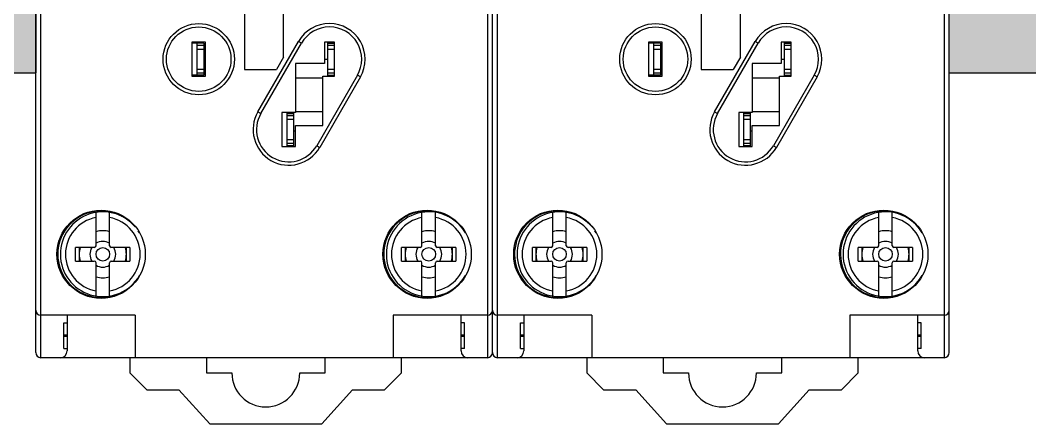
# Model space of a CAD drawing. Header units: millimetres. Extents: x 0 to 53000, y -591 to 24400.
# Drawn here: x 15155.6 to 15215, y 2640.2 to 2663.9 of the extents above; entities that cross this region are included whole.
import ezdxf
from ezdxf.enums import TextEntityAlignment as Align

# ---------------------------------------------------------------- set-up
doc = ezdxf.new("R2010")
doc.units = ezdxf.units.MM
doc.layers.add('Основная', color=7, linetype='Continuous', lineweight=30)
doc.layers.add('Трубка', color=5, linetype='Continuous', lineweight=40)
doc.styles.add('текст', font='isocpeui.ttf')

# ---------------------------------------------------------------- blocks, each defined once
blk = doc.blocks.new('Стопор на DIN')
at = {"layer": 'Основная', "true_color": 0x939598}
h = blk.add_hatch(color=252, dxfattribs=at)
h.dxf.hatch_style = 1
h.paths.add_polyline_path([(0, 21), (-9.5, 21), (-9.5, -21), (0, -21)])
at = {"layer": 'Основная'}
for p, q in [((-9.5, -21), (-9.5, 21)), ((-9.5, 21), (0, 21)), ((0, 21), (0, -21)), ((-4.75, 18.971), (-4.75, 12.868)), ((-4.75, 15.92), (-7.802, 15.92)), ((-7.802, 15.92), (-1.698, 15.92)), ((-4.75, 10.708), (-4.75, 4.605)), ((-7.802, 7.657), (-1.698, 7.657)), ((-9.5, -21), (0, -21))]:
    blk.add_line(p, q, dxfattribs=at)
for centre in [(-4.75, 15.92), (-4.75, 7.657)]:
    blk.add_circle(centre, 3.052, dxfattribs=at)
blk = doc.blocks.new('MCADID0001910_2D-top')
at = {"layer": 'Основная', "color": 7, "linetype": 'Continuous'}
for p, q in [((0.3, -37.8), (0.3, -1.65)), ((26.6, -1.65), (26.6, -37.8)), ((26.9, -37.5), (26.9, -1.65)), ((0, -37.5), (0, -1.95)), ((12.3, -15.951), (12.3, -20.8)), ((14.6, -20.077), (14.6, -15.951)), ((10, -19.2), (9.2, -19.2)), ((9.2, -19.2), (9.2, -21.2)), ((9.9, -19.25), (9.2, -19.25)), ((9.5, -21.15), (9.5, -19.25)), ((9.9, -19.4), (9.5, -19.4)), ((9.5, -19.6), (9.9, -19.6)), ((9.9, -19.25), (9.9, -21.15)), ((10, -21.2), (10, -19.2)), ((13.085, -23.3), (15.481, -19.15)), ((13.259, -23.4), (15.655, -19.25)), ((15.655, -19.25), (15.481, -19.15)), ((17.6, -19.2), (17, -19.2)), ((17, -19.2), (17, -20.45)), ((17.2, -21.2), (17.2, -19.2)), ((17.2, -19.25), (17.6, -19.25)), ((17.6, -19.4), (17.2, -19.4)), ((17.2, -19.6), (17.6, -19.6)), ((17.6, -21.2), (17.6, -19.2)), ((14.6, -20.077), (14.182, -20.8)), ((17, -20.2), (17.2, -20.2)), ((9.9, -20.8), (9.5, -20.8)), ((12.3, -20.8), (14.182, -20.8)), ((17, -20.45), (15.304, -20.45)), ((15.304, -20.45), (15.304, -23.35)), ((17.6, -20.8), (17.2, -20.8)), ((9.9, -21.15), (9.2, -21.15)), ((9.2, -21.2), (10, -21.2)), ((9.5, -21), (9.9, -21)), ((15.304, -21.3), (16.9, -21.3)), ((18.945, -21.15), (16.549, -25.3)), ((19.119, -21.25), (16.723, -25.4)), ((16.9, -21.2), (17.6, -21.2)), ((16.9, -24.1), (16.9, -21.2)), ((17.2, -21), (17.6, -21)), ((17.2, -21.15), (17.6, -21.15)), ((19.119, -21.25), (18.945, -21.15)), ((13.085, -23.3), (13.259, -23.4)), ((15.304, -23.35), (14.504, -23.35)), ((14.504, -23.35), (14.504, -25.35)), ((14.8, -25.35), (14.8, -23.35)), ((14.8, -23.395), (15.2, -23.395)), ((15.2, -23.545), (14.8, -23.545)), ((14.8, -23.745), (15.2, -23.745)), ((15.2, -25.35), (15.2, -23.35)), ((16.9, -23.3), (15.304, -23.3)), ((15.304, -24.1), (16.9, -24.1)), ((15.304, -25.35), (15.304, -24.1)), ((15.2, -24.945), (14.8, -24.945)), ((15.2, -24.42), (15.304, -24.42)), ((14.504, -25.35), (15.304, -25.35)), ((14.8, -25.145), (15.2, -25.145)), ((14.8, -25.295), (15.2, -25.295)), ((16.549, -25.3), (16.723, -25.4)), ((3.55, -31.2), (3.55, -29.232)), ((4.35, -31.2), (4.35, -29.232)), ((22.75, -31.2), (22.75, -29.232)), ((23.55, -31.2), (23.55, -29.232)), ((3.45, -31.3), (2.35, -31.3)), ((2.35, -32.1), (2.35, -31.3)), ((2.55, -31.3), (2.55, -32.1)), ((5.55, -31.3), (4.45, -31.3)), ((5.35, -32.1), (5.35, -31.3)), ((5.55, -31.3), (5.55, -32.1)), ((22.65, -31.3), (21.55, -31.3)), ((21.55, -32.1), (21.55, -31.3)), ((21.75, -31.3), (21.75, -32.1)), ((24.75, -31.3), (23.65, -31.3)), ((24.55, -32.1), (24.55, -31.3)), ((24.75, -31.3), (24.75, -32.1)), ((2.35, -32.1), (3.45, -32.1)), ((4.45, -32.1), (5.55, -32.1)), ((21.55, -32.1), (22.65, -32.1)), ((23.65, -32.1), (24.75, -32.1)), ((3.55, -34.168), (3.55, -32.2)), ((4.35, -34.168), (4.35, -32.2)), ((22.75, -34.168), (22.75, -32.2)), ((23.55, -34.168), (23.55, -32.2)), ((5.85, -35.3), (0.3, -35.3)), ((1.85, -35.3), (1.85, -37.4)), ((5.85, -35.3), (5.85, -37.8)), ((26.6, -35.3), (21.05, -35.3)), ((21.05, -35.3), (21.05, -37.8)), ((25.05, -37.4), (25.05, -35.3)), ((1.65, -35.75), (1.85, -35.75)), ((1.65, -37.25), (1.65, -35.75)), ((25.25, -35.75), (25.05, -35.75)), ((25.25, -37.25), (25.25, -35.75)), ((1.65, -36.45), (1.85, -36.45)), ((1.85, -36.55), (1.65, -36.55)), ((25.05, -36.45), (25.25, -36.45)), ((25.25, -36.55), (25.05, -36.55)), ((1.65, -37.25), (1.85, -37.25)), ((25.25, -37.25), (25.05, -37.25)), ((26.6, -37.8), (0.3, -37.8)), ((5.55, -37.8), (5.55, -38.697)), ((10.05, -37.797), (10.05, -38.697)), ((17.05, -38.697), (17.05, -37.797)), ((21.55, -38.697), (21.55, -37.8)), ((5.55, -38.697), (6.55, -39.697)), ((10.05, -38.697), (11.55, -38.697)), ((15.55, -38.697), (17.05, -38.697)), ((20.55, -39.697), (21.55, -38.697)), ((6.55, -39.697), (8.436, -39.697)), ((8.436, -39.697), (10.25, -41.697)), ((16.85, -41.697), (18.664, -39.697)), ((18.664, -39.697), (20.55, -39.697)), ((10.25, -41.697), (16.85, -41.697))]:
    blk.add_line(p, q, dxfattribs=at)
for centre, radius in [((9.6, -20.2), 2.1), ((9.6, -20.2), 1.9), ((3.85, -31.7), 2.6), ((23.05, -31.7), 2.6), ((3.95, -31.7), 0.4), ((23.15, -31.7), 0.4)]:
    blk.add_circle(centre, radius, dxfattribs=at)
for centre, radius, start, end in [((17.3, -20.2), 2.1, 330, 150), ((17.3, -20.2), 1.9, 330, 150), ((14.904, -24.35), 2.1, 150, 330), ((14.904, -24.35), 1.9, 150, 330), ((3.85, -31.7), 2.55, 78.53265, 300.8326), ((3.95, -31.7), 2.5, 40.02259, 329.96496), ((3.95, -31.7), 2.2, 100.47568, 259.52432), ((3.95, -31.7), 2.2, 280.47568, 79.52432), ((3.85, -31.7), 2.55, 58.95275, 76.72658), ((23.05, -31.7), 2.55, 78.53265, 300.8326), ((23.15, -31.7), 2.5, 30.13943, 329.96496), ((23.15, -31.7), 2.2, 100.47568, 259.52432), ((23.15, -31.7), 2.2, 280.47568, 79.52432), ((23.05, -31.7), 2.55, 58.95275, 76.72658), ((3.95, -31.7), 1.388, 73.24675, 106.75325), ((3.95, -31.7), 2.5, 30.13943, 33.422), ((23.15, -31.7), 1.388, 73.24675, 106.75325), ((3.95, -31.7), 1.388, 163.24675, 196.75325), ((3.95, -31.7), 0.76, 148.23265, 211.76735), ((3.45, -31.2), 0.1, 270, 0), ((3.95, -31.7), 0.76, 58.23265, 121.76735), ((4.45, -31.2), 0.1, 180, 270), ((3.95, -31.7), 0.76, 328.23265, 31.76735), ((3.95, -31.7), 1.388, 343.24675, 16.75325), ((23.15, -31.7), 1.388, 163.24675, 196.75325), ((23.15, -31.7), 0.76, 148.23265, 211.76735), ((22.65, -31.2), 0.1, 270, 0), ((23.15, -31.7), 0.76, 58.23265, 121.76735), ((23.65, -31.2), 0.1, 180, 270), ((23.15, -31.7), 0.76, 328.23265, 31.76735), ((23.15, -31.7), 1.388, 343.24675, 16.75325), ((3.45, -32.2), 0.1, 0, 90), ((4.45, -32.2), 0.1, 90, 180), ((22.65, -32.2), 0.1, 0, 90), ((23.65, -32.2), 0.1, 90, 180), ((3.95, -31.7), 0.76, 238.23265, 301.76735), ((23.15, -31.7), 0.76, 238.23265, 301.76735), ((3.95, -31.7), 1.388, 253.24675, 286.75325), ((23.15, -31.7), 1.388, 253.24675, 286.75325), ((0.3, -35), 0.3, 180, 270), ((26.6, -35), 0.3, 270, 0), ((1.45, -37.4), 0.4, 270, 0), ((25.45, -37.4), 0.4, 180, 270), ((0.3, -37.5), 0.3, 180, 270), ((26.6, -37.5), 0.3, 270, 0), ((13.55, -38.697), 2, 180, 360)]:
    blk.add_arc(centre, radius, start, end, dxfattribs=at)
at = {"layer": 'Основная', "style": 'текст'}
blk.add_attdef('А1', text='', height=15, dxfattribs=at).set_placement((13.45, -51.357), align=Align.MIDDLE_CENTER)

msp = doc.modelspace()

# ---------------------------------------------------------------- block references
at = {"layer": 'Основная', "lineweight": -3}
for p in [(15156.4825, 2681.84891), (15219.7825, 2681.84889)]:
    msp.add_blockref('Стопор на DIN', p, dxfattribs=at)
at = {"layer": 'Трубка'}
for p in [(15156.4825, 2681.84891), (15183.3825, 2681.84891)]:
    msp.add_blockref('MCADID0001910_2D-top', p, dxfattribs=at)

doc.saveas('drawing.dxf')
